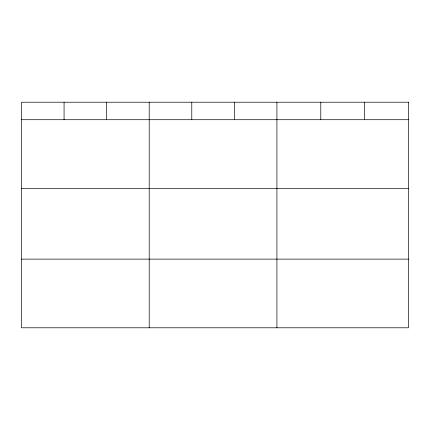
<?xml version="1.0" encoding="UTF-8"?>
<svg xmlns="http://www.w3.org/2000/svg" width="430" height="430" viewBox="0 0 430 430"><rect width="100%" height="100%" fill="white"/><g stroke="black" fill="none" stroke-linecap="round" stroke-linejoin="round"><path stroke-width="0.64" d="M21.5 119.712L408.5 119.712M21.5 188.372L408.5 188.372M21.5 259.118L408.5 259.118M364.64 102.216L364.64 119.712M320.78 102.216L320.78 119.712M276.92 102.216L276.92 327.784M234.35 102.216L234.35 119.712M191.78 102.216L191.78 119.712M149.21 102.216L149.21 327.784M106.64 102.216L106.64 119.712M64.07 102.216L64.07 119.712M408.5 102.216L21.5 102.216L21.5 327.784L408.5 327.784L408.5 102.216"/></g></svg>
